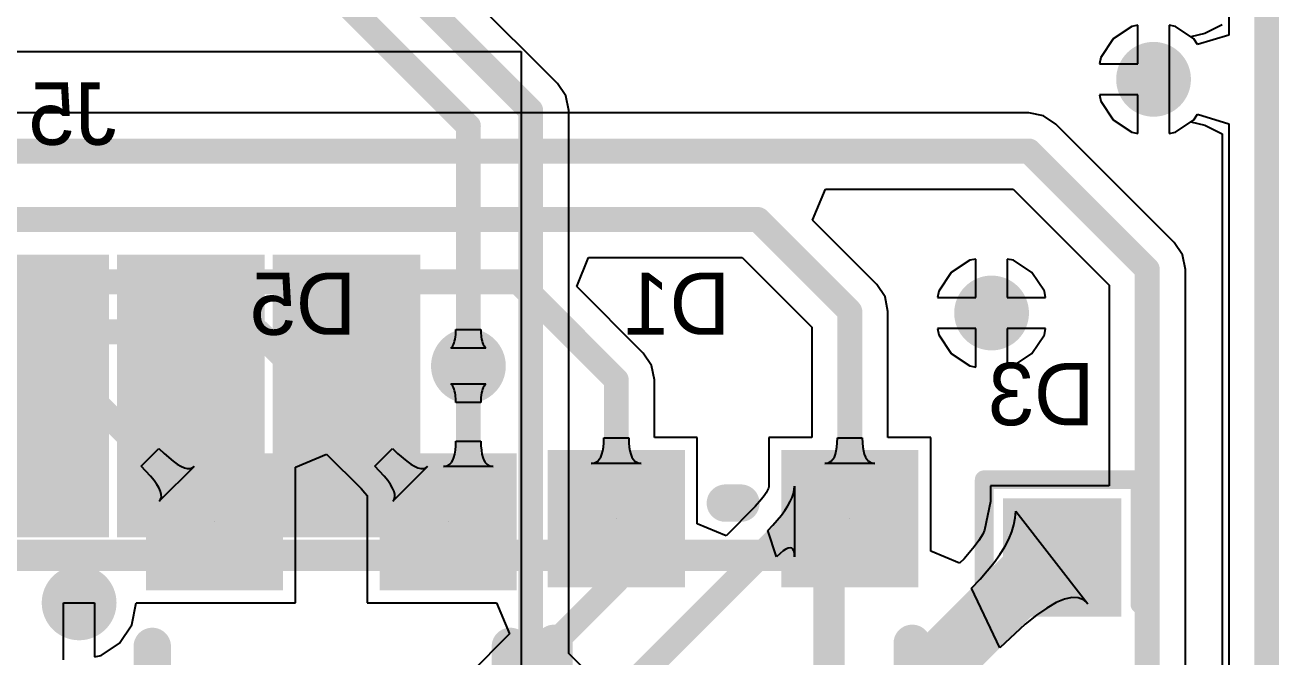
# Model space of a CAD drawing. Header units: millimetres. Extents: x -48 to 118, y -9 to 132.
# Drawn here: x 107.71 to 117.94, y 88.61 to 93.76 of the extents above; entities that cross this region are included whole.
import ezdxf

# ---------------------------------------------------------------- set-up
doc = ezdxf.new("R2010")
doc.units = ezdxf.units.MM
for name, color, linetype in [('BottomLayer', 5, 'Continuous'), ('BottomOverlay', 54, 'Continuous'), ('BottomPaste', 16, 'Continuous'), ('BottomSolder', 6, 'Continuous'), ('KeepOutLayer', 6, 'Continuous'), ('MultiLayer', 9, 'Continuous'), ('PadHoleLayer', 156, 'Continuous'), ('TopLayer', 1, 'Continuous'), ('TopOverlay', 2, 'Continuous'), ('TopPaste', 8, 'Continuous'), ('TopSolder', 216, 'Continuous'), ('ViaHoleLayer', 16, 'Continuous')]:
    doc.layers.add(name, color=color, linetype=linetype)

# ---------------------------------------------------------------- blocks, each defined once
blk = doc.blocks.new('U_SOT_23_3_B_45')
at = {"layer": 'BottomLayer'}
for points in [[(-0.4572, -0.4572), (0.4572, -0.4572), (-0.4572, 0.4572), (0.4572, 0.4572)], [(1.4478, -0.4572), (2.3622, -0.4572), (1.4478, 0.4572), (2.3622, 0.4572)], [(0.508, -2.667), (1.4224, -2.667), (0.508, -1.397), (1.4224, -1.397)]]:
    blk.add_solid(points, dxfattribs=at)
at = {"layer": 'BottomOverlay', "const_width": 0.3048}
for points in [[(0.889, 0.127), (1.016, 0.127)], [(-0.508, -2.159), (-0.508, -1.016)], [(2.413, -2.159), (2.413, -1.016)], [(-0.508, -2.159), (0, -2.159)], [(1.905, -2.159), (2.413, -2.159)]]:
    blk.add_lwpolyline(points, dxfattribs=at)
at = {"layer": 'BottomOverlay', "const_width": 0.1524}
for points in [[(0.8128, 0.127, 1), (0.9652, 0.127, 1)], [(0.9398, 0.127, 1), (1.0922, 0.127, 1)], [(-0.5842, -1.016, 1), (-0.4318, -1.016, 1)], [(2.3368, -1.016, 1), (2.4892, -1.016, 1)], [(-0.5842, -2.159, 1), (-0.4318, -2.159, 1)], [(-0.5842, -2.159, 1), (-0.4318, -2.159, 1)], [(-0.0762, -2.159, 1), (0.0762, -2.159, 1)], [(1.8288, -2.159, 1), (1.9812, -2.159, 1)], [(2.3368, -2.159, 1), (2.4892, -2.159, 1)], [(2.3368, -2.159, 1), (2.4892, -2.159, 1)]]:
    blk.add_lwpolyline(points, format="xyb", close=True, dxfattribs=at)
at = {"layer": 'BottomPaste'}
for points in [[(-0.4572, -0.4572), (0.4572, -0.4572), (-0.4572, 0.4572), (0.4572, 0.4572)], [(1.4478, -0.4572), (2.3622, -0.4572), (1.4478, 0.4572), (2.3622, 0.4572)], [(0.508, -2.667), (1.4224, -2.667), (0.508, -1.397), (1.4224, -1.397)]]:
    blk.add_solid(points, dxfattribs=at)
at = {"layer": 'BottomSolder'}
for points in [[(-0.5588, -0.5588), (0.5588, -0.5588), (-0.5588, 0.5588), (0.5588, 0.5588)], [(1.3462, -0.5588), (2.4638, -0.5588), (1.3462, 0.5588), (2.4638, 0.5588)], [(0.4064, -2.7686), (1.524, -2.7686), (0.4064, -1.2954), (1.524, -1.2954)]]:
    blk.add_solid(points, dxfattribs=at)
at = {"layer": 'PadHoleLayer'}
for points in [[(0, 0), (0, 0), (0, 0), (0, 0)], [(1.905, 0), (1.905, 0), (1.905, 0), (1.905, 0)], [(0.9652, -2.032), (0.9652, -2.032), (0.9652, -2.032), (0.9652, -2.032)]]:
    blk.add_lwpolyline(points, close=True, dxfattribs=at)
blk = doc.blocks.new('D_LED0603G_B_47')
at = {"layer": 'BottomLayer'}
for points in [[(-0.381, -0.381), (0.381, -0.381), (-0.381, 0.381), (0.381, 0.381)], [(1.143, -0.381), (1.905, -0.381), (1.143, 0.381), (1.905, 0.381)]]:
    blk.add_solid(points, dxfattribs=at)
at = {"layer": 'BottomOverlay', "const_width": 0.1524}
for points in [[(-0.635, -0.635), (-0.635, 0.635)], [(0.381, 0.635), (-0.635, 0.635)], [(2.286, 0.635), (1.016, 0.635)], [(2.032, -0.635), (2.032, 0.635)], [(2.286, -0.635), (2.286, 0.635)], [(0.381, -0.635), (-0.635, -0.635)], [(2.286, -0.635), (1.016, -0.635)]]:
    blk.add_lwpolyline(points, dxfattribs=at)
at = {"layer": 'BottomOverlay', "const_width": 0.0762}
for points in [[(-0.6731, 0.635, 1), (-0.5969, 0.635, 1)], [(-0.6731, 0.635, 1), (-0.5969, 0.635, 1)], [(0.3429, 0.635, 1), (0.4191, 0.635, 1)], [(0.9779, 0.635, 1), (1.0541, 0.635, 1)], [(1.9939, 0.635, 1), (2.0701, 0.635, 1)], [(2.2479, 0.635, 1), (2.3241, 0.635, 1)], [(2.2479, 0.635, 1), (2.3241, 0.635, 1)], [(-0.6731, -0.635, 1), (-0.5969, -0.635, 1)], [(-0.6731, -0.635, 1), (-0.5969, -0.635, 1)], [(0.3429, -0.635, 1), (0.4191, -0.635, 1)], [(0.9779, -0.635, 1), (1.0541, -0.635, 1)], [(1.9939, -0.635, 1), (2.0701, -0.635, 1)], [(2.2479, -0.635, 1), (2.3241, -0.635, 1)], [(2.2479, -0.635, 1), (2.3241, -0.635, 1)]]:
    blk.add_lwpolyline(points, format="xyb", close=True, dxfattribs=at)
at = {"layer": 'BottomPaste'}
for points in [[(-0.381, -0.381), (0.381, -0.381), (-0.381, 0.381), (0.381, 0.381)], [(1.143, -0.381), (1.905, -0.381), (1.143, 0.381), (1.905, 0.381)]]:
    blk.add_solid(points, dxfattribs=at)
at = {"layer": 'BottomSolder'}
for points in [[(-0.4826, -0.4826), (0.4826, -0.4826), (-0.4826, 0.4826), (0.4826, 0.4826)], [(1.0414, -0.4826), (2.0066, -0.4826), (1.0414, 0.4826), (2.0066, 0.4826)]]:
    blk.add_solid(points, dxfattribs=at)
blk = doc.blocks.new('U_SOT_23_3_B_49')
at = {"layer": 'BottomLayer'}
for points in [[(-0.4572, -0.4572), (0.4572, -0.4572), (-0.4572, 0.4572), (0.4572, 0.4572)], [(1.4478, -0.4572), (2.3622, -0.4572), (1.4478, 0.4572), (2.3622, 0.4572)], [(0.508, -2.667), (1.4224, -2.667), (0.508, -1.397), (1.4224, -1.397)]]:
    blk.add_solid(points, dxfattribs=at)
at = {"layer": 'BottomOverlay', "const_width": 0.3048}
for points in [[(0.889, 0.127), (1.016, 0.127)], [(-0.508, -2.159), (-0.508, -1.016)], [(2.413, -2.159), (2.413, -1.016)], [(-0.508, -2.159), (0, -2.159)], [(1.905, -2.159), (2.413, -2.159)]]:
    blk.add_lwpolyline(points, dxfattribs=at)
at = {"layer": 'BottomOverlay', "const_width": 0.1524}
for points in [[(0.8128, 0.127, 1), (0.9652, 0.127, 1)], [(0.9398, 0.127, 1), (1.0922, 0.127, 1)], [(-0.5842, -1.016, 1), (-0.4318, -1.016, 1)], [(2.3368, -1.016, 1), (2.4892, -1.016, 1)], [(-0.5842, -2.159, 1), (-0.4318, -2.159, 1)], [(-0.5842, -2.159, 1), (-0.4318, -2.159, 1)], [(-0.0762, -2.159, 1), (0.0762, -2.159, 1)], [(1.8288, -2.159, 1), (1.9812, -2.159, 1)], [(2.3368, -2.159, 1), (2.4892, -2.159, 1)], [(2.3368, -2.159, 1), (2.4892, -2.159, 1)]]:
    blk.add_lwpolyline(points, format="xyb", close=True, dxfattribs=at)
at = {"layer": 'BottomPaste'}
for points in [[(-0.4572, -0.4572), (0.4572, -0.4572), (-0.4572, 0.4572), (0.4572, 0.4572)], [(1.4478, -0.4572), (2.3622, -0.4572), (1.4478, 0.4572), (2.3622, 0.4572)], [(0.508, -2.667), (1.4224, -2.667), (0.508, -1.397), (1.4224, -1.397)]]:
    blk.add_solid(points, dxfattribs=at)
at = {"layer": 'BottomSolder'}
for points in [[(-0.5588, -0.5588), (0.5588, -0.5588), (-0.5588, 0.5588), (0.5588, 0.5588)], [(1.3462, -0.5588), (2.4638, -0.5588), (1.3462, 0.5588), (2.4638, 0.5588)], [(0.4064, -2.7686), (1.524, -2.7686), (0.4064, -1.2954), (1.524, -1.2954)]]:
    blk.add_solid(points, dxfattribs=at)
at = {"layer": 'PadHoleLayer'}
for points in [[(0, 0), (0, 0), (0, 0), (0, 0)], [(1.905, 0), (1.905, 0), (1.905, 0), (1.905, 0)], [(0.9652, -2.032), (0.9652, -2.032), (0.9652, -2.032), (0.9652, -2.032)]]:
    blk.add_lwpolyline(points, close=True, dxfattribs=at)
blk = doc.blocks.new('A33_CORE2_52')
at = {"layer": 'TopLayer'}
for points in [[(52.725, 6.885), (52.725, 8.985), (51.725, 6.885), (51.725, 8.985)], [(53.995, 6.885), (53.995, 8.985), (52.995, 6.885), (52.995, 8.985)], [(55.265, 6.885), (55.265, 8.985), (54.265, 6.885), (54.265, 8.985)]]:
    blk.add_solid(points, dxfattribs=at)
at = {"layer": 'TopOverlay', "const_width": 0.254}
for points in [[(3.84, 6.635), (58.7, 6.635)], [(58.7, -30.765), (58.7, 6.635)]]:
    blk.add_lwpolyline(points, dxfattribs=at)
at = {"layer": 'TopOverlay', "const_width": 0.127}
blk.add_lwpolyline([(58.636, 6.635, 1), (58.763, 6.635, 1)], format="xyb", close=True, dxfattribs=at)
blk.add_lwpolyline([(58.636, 6.635, 1), (58.763, 6.635, 1)], format="xyb", close=True, dxfattribs=at)
at = {"layer": 'TopPaste'}
for points in [[(52.725, 6.885), (52.725, 8.985), (51.725, 6.885), (51.725, 8.985)], [(53.995, 6.885), (53.995, 8.985), (52.995, 6.885), (52.995, 8.985)], [(55.265, 6.885), (55.265, 8.985), (54.265, 6.885), (54.265, 8.985)]]:
    blk.add_solid(points, dxfattribs=at)
at = {"layer": 'TopSolder'}
for points in [[(52.827, 6.783), (52.827, 9.087), (51.623, 6.783), (51.623, 9.087)], [(54.097, 6.783), (54.097, 9.087), (52.893, 6.783), (52.893, 9.087)], [(55.367, 6.783), (55.367, 9.087), (54.163, 6.783), (54.163, 9.087)]]:
    blk.add_solid(points, dxfattribs=at)

msp = doc.modelspace()

# ---------------------------------------------------------------- linework, layer by layer
at = {"layer": 'BottomLayer'}
for p, q in [((117.53, 95.585), (117.53, 93.681)), ((116.738, 93.75), (116.587, 93.649)), ((116.738, 93.75), (116.587, 93.649)), ((116.789, 93.76), (116.738, 93.75)), ((116.789, 93.76), (116.738, 93.75)), ((116.789, 93.447), (116.789, 93.76)), ((116.789, 93.447), (116.789, 93.76)), ((117.095, 93.75), (117.043, 93.76)), ((117.043, 93.76), (117.043, 93.32)), ((117.095, 93.75), (117.043, 93.76)), ((117.043, 93.76), (117.043, 93.32)), ((117.246, 93.649), (117.095, 93.75)), ((117.221, 93.666), (117.095, 93.75)), ((117.336, 93.694), (117.221, 93.666)), ((117.53, 93.681), (117.276, 93.604)), ((117.475, 93.763), (117.336, 93.694)), ((116.587, 93.649), (116.486, 93.498)), ((116.587, 93.649), (116.486, 93.498)), ((117.276, 93.604), (117.246, 93.649)), ((116.486, 93.498), (116.475, 93.447)), ((116.486, 93.498), (116.475, 93.447)), ((116.475, 93.447), (116.789, 93.447)), ((116.475, 93.447), (116.789, 93.447)), ((117.043, 93.32), (117.043, 92.879)), ((117.043, 93.32), (117.043, 92.879)), ((116.789, 93.193), (116.475, 93.193)), ((116.475, 93.193), (116.486, 93.141)), ((116.789, 93.193), (116.475, 93.193)), ((116.475, 93.193), (116.486, 93.141)), ((116.789, 92.879), (116.789, 93.193)), ((116.789, 92.879), (116.789, 93.193)), ((116.486, 93.141), (116.587, 92.99)), ((116.486, 93.141), (116.587, 92.99)), ((115.9, 93.046), (106.453, 93.046)), ((115.9, 93.046), (106.453, 93.046)), ((116.019, 93.023), (115.9, 93.046)), ((116.019, 93.023), (115.9, 93.046)), ((116.12, 92.955), (116.019, 93.023)), ((116.12, 92.955), (116.019, 93.023)), ((116.587, 92.99), (116.738, 92.889)), ((116.587, 92.99), (116.738, 92.889)), ((117.095, 92.889), (117.246, 92.99)), ((117.095, 92.889), (117.221, 92.973)), ((117.221, 92.973), (117.336, 92.945)), ((117.246, 92.99), (117.276, 93.035)), ((117.276, 93.035), (117.53, 92.958)), ((117.53, 92.958), (117.53, 83.188)), ((117.085, 91.99), (116.12, 92.955)), ((117.085, 91.99), (116.12, 92.955)), ((116.738, 92.889), (116.789, 92.879)), ((116.738, 92.889), (116.789, 92.879)), ((117.043, 92.879), (117.095, 92.889)), ((117.043, 92.879), (117.095, 92.889)), ((117.336, 92.945), (117.475, 92.876)), ((117.475, 92.876), (117.475, 83.253)), ((114.136, 92.171), (114.241, 92.425)), ((114.136, 92.171), (114.241, 92.425)), ((114.241, 92.425), (115.771, 92.425)), ((114.241, 92.425), (115.771, 92.425)), ((115.771, 92.425), (116.555, 91.641)), ((115.771, 92.425), (116.555, 91.641)), ((114.659, 91.647), (114.136, 92.171)), ((114.659, 91.647), (114.136, 92.171)), ((117.153, 91.889), (117.085, 91.99)), ((117.153, 91.889), (117.085, 91.99)), ((112.212, 91.631), (112.309, 91.866)), ((112.212, 91.631), (112.309, 91.866)), ((112.309, 91.866), (113.562, 91.866)), ((112.309, 91.866), (113.562, 91.866)), ((113.562, 91.866), (114.129, 91.299)), ((113.562, 91.866), (114.129, 91.299)), ((115.417, 91.845), (115.266, 91.744)), ((115.417, 91.845), (115.266, 91.744)), ((115.468, 91.855), (115.417, 91.845)), ((115.468, 91.855), (115.417, 91.845)), ((115.468, 91.542), (115.468, 91.855)), ((115.468, 91.542), (115.468, 91.855)), ((115.774, 91.845), (115.722, 91.855)), ((115.722, 91.855), (115.722, 91.542)), ((115.774, 91.845), (115.722, 91.855)), ((115.722, 91.855), (115.722, 91.542)), ((115.925, 91.744), (115.774, 91.845)), ((115.925, 91.744), (115.774, 91.845)), ((117.176, 91.77), (117.153, 91.889)), ((117.176, 91.77), (117.153, 91.889)), ((115.266, 91.744), (115.165, 91.593)), ((115.266, 91.744), (115.165, 91.593)), ((116.026, 91.593), (115.925, 91.744)), ((116.026, 91.593), (115.925, 91.744)), ((117.176, 84.734), (117.176, 91.77)), ((117.176, 84.734), (117.176, 91.77)), ((112.754, 91.088), (112.212, 91.631)), ((112.754, 91.088), (112.212, 91.631)), ((114.727, 91.546), (114.659, 91.647)), ((114.727, 91.546), (114.659, 91.647)), ((116.555, 91.641), (116.555, 90.005)), ((116.555, 91.641), (116.555, 90.005)), ((114.75, 91.427), (114.727, 91.546)), ((114.75, 91.427), (114.727, 91.546)), ((115.165, 91.593), (115.155, 91.542)), ((115.165, 91.593), (115.155, 91.542)), ((115.155, 91.542), (115.468, 91.542)), ((115.155, 91.542), (115.468, 91.542)), ((115.722, 91.542), (116.036, 91.542)), ((115.722, 91.542), (116.036, 91.542)), ((116.036, 91.542), (116.026, 91.593)), ((116.036, 91.542), (116.026, 91.593)), ((114.75, 90.399), (114.75, 91.427)), ((114.75, 90.399), (114.75, 91.427)), ((114.129, 91.299), (114.129, 90.399)), ((114.129, 91.299), (114.129, 90.399)), ((115.468, 91.288), (115.155, 91.288)), ((115.155, 91.288), (115.165, 91.236)), ((115.468, 91.288), (115.155, 91.288)), ((115.155, 91.288), (115.165, 91.236)), ((115.165, 91.236), (115.266, 91.085)), ((115.165, 91.236), (115.266, 91.085)), ((115.468, 90.974), (115.468, 91.288)), ((115.468, 90.974), (115.468, 91.288)), ((116.036, 91.288), (115.722, 91.288)), ((115.722, 91.288), (115.722, 90.974)), ((116.036, 91.288), (115.722, 91.288)), ((115.722, 91.288), (115.722, 90.974)), ((115.925, 91.085), (116.026, 91.236)), ((115.925, 91.085), (116.026, 91.236)), ((116.026, 91.236), (116.036, 91.288)), ((116.026, 91.236), (116.036, 91.288)), ((112.822, 90.988), (112.754, 91.088)), ((112.822, 90.988), (112.754, 91.088)), ((115.266, 91.085), (115.417, 90.984)), ((115.266, 91.085), (115.417, 90.984)), ((115.774, 90.984), (115.925, 91.085)), ((115.774, 90.984), (115.925, 91.085)), ((112.845, 90.869), (112.822, 90.988)), ((112.845, 90.869), (112.822, 90.988)), ((115.417, 90.984), (115.468, 90.974)), ((115.417, 90.984), (115.468, 90.974)), ((115.722, 90.974), (115.774, 90.984)), ((115.722, 90.974), (115.774, 90.984)), ((111.194, 90.829), (111.186, 90.838)), ((111.186, 90.838), (111.47, 90.838)), ((111.201, 90.819), (111.194, 90.829)), ((111.207, 90.807), (111.201, 90.819)), ((111.456, 90.819), (111.45, 90.807)), ((111.463, 90.829), (111.456, 90.819)), ((111.47, 90.838), (111.463, 90.829)), ((112.845, 90.399), (112.845, 90.869)), ((112.845, 90.399), (112.845, 90.869)), ((111.212, 90.794), (111.207, 90.807)), ((111.216, 90.78), (111.212, 90.794)), ((111.22, 90.764), (111.216, 90.78)), ((111.223, 90.746), (111.22, 90.764)), ((111.226, 90.707), (111.223, 90.746)), ((111.431, 90.727), (111.43, 90.685)), ((111.433, 90.746), (111.431, 90.727)), ((111.436, 90.764), (111.433, 90.746)), ((111.44, 90.78), (111.436, 90.764)), ((111.444, 90.794), (111.44, 90.78)), ((111.45, 90.807), (111.444, 90.794)), ((111.227, 90.685), (111.226, 90.707)), ((111.43, 90.685), (111.227, 90.685)), ((108.66, 90.167), (108.804, 90.311)), ((108.804, 90.311), (108.846, 90.27)), ((110.565, 90.167), (110.709, 90.311)), ((110.709, 90.311), (110.751, 90.27)), ((111.223, 90.296), (111.226, 90.331)), ((111.226, 90.331), (111.227, 90.37)), ((111.227, 90.37), (111.43, 90.37)), ((111.43, 90.37), (111.431, 90.331)), ((111.431, 90.331), (111.434, 90.296)), ((112.424, 90.29), (112.429, 90.321)), ((112.429, 90.321), (112.432, 90.356)), ((112.432, 90.356), (112.433, 90.396)), ((112.433, 90.396), (112.636, 90.396)), ((112.636, 90.396), (112.637, 90.356)), ((112.637, 90.356), (112.64, 90.321)), ((112.64, 90.321), (112.645, 90.29)), ((113.195, 90.399), (112.845, 90.399)), ((113.195, 90.399), (112.845, 90.399)), ((113.195, 89.696), (113.195, 90.399)), ((113.195, 89.696), (113.195, 90.399)), ((114.129, 90.399), (113.779, 90.399)), ((113.779, 90.399), (113.779, 89.997)), ((114.129, 90.399), (113.779, 90.399)), ((113.779, 90.399), (113.779, 89.997)), ((114.329, 90.29), (114.334, 90.321)), ((114.334, 90.321), (114.337, 90.356)), ((114.337, 90.356), (114.338, 90.396)), ((114.338, 90.396), (114.541, 90.396)), ((114.541, 90.396), (114.542, 90.356)), ((114.542, 90.356), (114.545, 90.321)), ((114.545, 90.321), (114.55, 90.29)), ((115.1, 90.399), (114.75, 90.399)), ((115.1, 90.399), (114.75, 90.399)), ((115.1, 89.472), (115.1, 90.399)), ((115.1, 89.472), (115.1, 90.399)), ((108.846, 90.27), (108.921, 90.206)), ((108.921, 90.206), (108.954, 90.183)), ((109.918, 90.159), (110.172, 90.264)), ((109.918, 90.159), (110.172, 90.264)), ((110.172, 90.264), (110.454, 89.983)), ((110.172, 90.264), (110.454, 89.983)), ((110.751, 90.27), (110.826, 90.206)), ((110.826, 90.206), (110.859, 90.183)), ((111.177, 90.183), (111.19, 90.197)), ((111.19, 90.197), (111.201, 90.216)), ((111.201, 90.216), (111.21, 90.238)), ((111.21, 90.238), (111.217, 90.265)), ((111.217, 90.265), (111.223, 90.296)), ((111.434, 90.296), (111.439, 90.265)), ((111.439, 90.265), (111.446, 90.238)), ((111.446, 90.238), (111.455, 90.216)), ((111.455, 90.216), (111.466, 90.197)), ((111.466, 90.197), (111.48, 90.183)), ((112.351, 90.191), (112.368, 90.198)), ((112.368, 90.198), (112.383, 90.208)), ((112.383, 90.208), (112.396, 90.222)), ((112.396, 90.222), (112.408, 90.241)), ((112.408, 90.241), (112.417, 90.264)), ((112.417, 90.264), (112.424, 90.29)), ((112.645, 90.29), (112.652, 90.264)), ((112.652, 90.264), (112.662, 90.241)), ((112.662, 90.241), (112.673, 90.222)), ((112.673, 90.222), (112.686, 90.208)), ((112.686, 90.208), (112.701, 90.198)), ((112.701, 90.198), (112.718, 90.191)), ((114.256, 90.191), (114.273, 90.198)), ((114.273, 90.198), (114.288, 90.208)), ((114.288, 90.208), (114.301, 90.222)), ((114.301, 90.222), (114.313, 90.241)), ((114.313, 90.241), (114.322, 90.264)), ((114.322, 90.264), (114.329, 90.29)), ((114.55, 90.29), (114.557, 90.264)), ((114.557, 90.264), (114.567, 90.241)), ((114.567, 90.241), (114.578, 90.222)), ((114.578, 90.222), (114.591, 90.208)), ((114.591, 90.208), (114.606, 90.198)), ((114.606, 90.198), (114.623, 90.191)), ((108.736, 90.086), (108.66, 90.167)), ((109.091, 90.164), (108.807, 89.88)), ((108.954, 90.183), (108.984, 90.166)), ((108.984, 90.166), (109.012, 90.154)), ((109.012, 90.154), (109.036, 90.148)), ((109.036, 90.148), (109.057, 90.147)), ((109.057, 90.147), (109.076, 90.153)), ((109.076, 90.153), (109.091, 90.164)), ((109.918, 89.053), (109.918, 90.159)), ((109.918, 89.053), (109.918, 90.159)), ((110.641, 90.086), (110.565, 90.167)), ((110.996, 90.164), (110.712, 89.88)), ((110.859, 90.183), (110.889, 90.166)), ((110.889, 90.166), (110.917, 90.154)), ((110.917, 90.154), (110.941, 90.148)), ((110.941, 90.148), (110.962, 90.147)), ((110.962, 90.147), (110.981, 90.153)), ((110.981, 90.153), (110.996, 90.164)), ((111.125, 90.164), (111.144, 90.166)), ((111.531, 90.164), (111.125, 90.164)), ((111.144, 90.166), (111.162, 90.172)), ((111.162, 90.172), (111.177, 90.183)), ((111.48, 90.183), (111.495, 90.172)), ((111.495, 90.172), (111.512, 90.166)), ((111.512, 90.166), (111.531, 90.164)), ((112.331, 90.189), (112.351, 90.191)), ((112.738, 90.189), (112.331, 90.189)), ((112.718, 90.191), (112.738, 90.189)), ((114.236, 90.189), (114.256, 90.191)), ((114.643, 90.189), (114.236, 90.189)), ((114.623, 90.191), (114.643, 90.189)), ((108.765, 90.05), (108.736, 90.086)), ((108.788, 90.017), (108.765, 90.05)), ((108.805, 89.987), (108.788, 90.017)), ((110.67, 90.05), (110.641, 90.086)), ((110.693, 90.017), (110.67, 90.05)), ((110.71, 89.987), (110.693, 90.017)), ((113.779, 89.997), (113.776, 89.988)), ((113.779, 89.997), (113.776, 89.988)), ((113.986, 89.974), (113.988, 90.003)), ((113.988, 90.003), (113.988, 89.428)), ((115.806, 90.005), (115.586, 90.005)), ((115.586, 90.005), (115.586, 89.879)), ((115.806, 90.005), (115.586, 90.005)), ((115.586, 90.005), (115.586, 89.879)), ((115.808, 90.005), (115.806, 90.005)), ((115.808, 90.005), (115.806, 90.005)), ((115.84, 90.005), (115.808, 90.005)), ((115.84, 90.005), (115.808, 90.005)), ((116.555, 90.005), (115.84, 90.005)), ((116.555, 90.005), (115.84, 90.005)), ((108.817, 89.959), (108.805, 89.987)), ((108.807, 89.88), (108.818, 89.895)), ((108.823, 89.935), (108.817, 89.959)), ((108.818, 89.895), (108.824, 89.914)), ((108.824, 89.914), (108.823, 89.935)), ((110.454, 89.983), (110.484, 89.95)), ((110.454, 89.983), (110.484, 89.95)), ((110.484, 89.95), (110.503, 89.927)), ((110.484, 89.95), (110.503, 89.927)), ((110.503, 89.927), (110.503, 89.053)), ((110.503, 89.927), (110.503, 89.053)), ((110.722, 89.959), (110.71, 89.987)), ((110.712, 89.88), (110.723, 89.895)), ((110.728, 89.935), (110.722, 89.959)), ((110.723, 89.895), (110.729, 89.914)), ((110.729, 89.914), (110.728, 89.935)), ((113.72, 89.897), (113.668, 89.838)), ((113.72, 89.897), (113.668, 89.838)), ((113.74, 89.924), (113.72, 89.897)), ((113.74, 89.924), (113.72, 89.897)), ((113.757, 89.95), (113.74, 89.924)), ((113.757, 89.95), (113.74, 89.924)), ((113.769, 89.971), (113.757, 89.95)), ((113.769, 89.971), (113.757, 89.95)), ((113.776, 89.988), (113.769, 89.971)), ((113.776, 89.988), (113.769, 89.971)), ((113.954, 89.878), (113.969, 89.911)), ((113.969, 89.911), (113.98, 89.943)), ((113.98, 89.943), (113.986, 89.974)), ((113.668, 89.838), (113.43, 89.599)), ((113.668, 89.838), (113.43, 89.599)), ((113.881, 89.768), (113.91, 89.806)), ((113.91, 89.806), (113.934, 89.842)), ((113.934, 89.842), (113.954, 89.878)), ((115.586, 89.878), (115.539, 89.644)), ((115.586, 89.878), (115.539, 89.644)), ((115.586, 89.879), (115.586, 89.879)), ((115.586, 89.879), (115.586, 89.878)), ((115.586, 89.879), (115.586, 89.879)), ((115.586, 89.879), (115.586, 89.878)), ((115.789, 89.744), (115.792, 89.799)), ((115.792, 89.799), (116.38, 89.043)), ((113.43, 89.599), (113.195, 89.696)), ((113.43, 89.599), (113.195, 89.696)), ((113.77, 89.643), (113.811, 89.686)), ((113.811, 89.686), (113.881, 89.768)), ((115.76, 89.631), (115.778, 89.688)), ((115.778, 89.688), (115.789, 89.744)), ((113.842, 89.428), (113.77, 89.643)), ((115.523, 89.612), (115.491, 89.561)), ((115.523, 89.612), (115.491, 89.561)), ((115.539, 89.644), (115.523, 89.612)), ((115.539, 89.644), (115.523, 89.612)), ((115.735, 89.571), (115.76, 89.631)), ((113.917, 89.489), (113.895, 89.475)), ((113.936, 89.498), (113.917, 89.489)), ((113.952, 89.501), (113.936, 89.498)), ((113.965, 89.498), (113.952, 89.501)), ((113.975, 89.489), (113.965, 89.498)), ((113.983, 89.475), (113.975, 89.489)), ((115.453, 89.508), (115.372, 89.412)), ((115.453, 89.508), (115.372, 89.412)), ((115.491, 89.561), (115.453, 89.508)), ((115.491, 89.561), (115.453, 89.508)), ((115.663, 89.446), (115.703, 89.509)), ((115.703, 89.509), (115.735, 89.571)), ((113.87, 89.454), (113.842, 89.428)), ((113.895, 89.475), (113.87, 89.454)), ((113.987, 89.454), (113.983, 89.475)), ((113.988, 89.428), (113.987, 89.454)), ((115.335, 89.375), (115.1, 89.472)), ((115.335, 89.375), (115.1, 89.472)), ((115.372, 89.412), (115.335, 89.375)), ((115.372, 89.412), (115.335, 89.375)), ((115.502, 89.244), (115.616, 89.38)), ((115.616, 89.38), (115.663, 89.446)), ((115.433, 89.173), (115.502, 89.244)), ((115.662, 88.684), (115.433, 89.173)), ((116.19, 89.082), (116.122, 89.054)), ((116.25, 89.095), (116.19, 89.082)), ((116.301, 89.093), (116.25, 89.095)), ((116.345, 89.076), (116.301, 89.093)), ((116.38, 89.043), (116.345, 89.076)), ((108.026, 88.587), (108.026, 89.052)), ((108.026, 89.052), (108.28, 89.052)), ((108.026, 88.587), (108.026, 89.052)), ((108.026, 89.052), (108.28, 89.052)), ((108.28, 89.052), (108.28, 88.612)), ((108.28, 89.052), (108.28, 88.612)), ((108.584, 88.874), (108.619, 89.052)), ((108.584, 88.874), (108.619, 89.052)), ((108.619, 89.052), (108.619, 89.053)), ((108.619, 89.053), (109.918, 89.053)), ((108.619, 89.052), (108.619, 89.053)), ((108.619, 89.053), (109.918, 89.053)), ((110.503, 89.053), (111.558, 89.053)), ((110.503, 89.053), (111.558, 89.053)), ((111.558, 89.053), (111.663, 88.799)), ((111.558, 89.053), (111.663, 88.799)), ((116.046, 89.01), (115.962, 88.952)), ((116.122, 89.054), (116.046, 89.01)), ((108.483, 88.723), (108.584, 88.874)), ((108.483, 88.723), (108.584, 88.874)), ((115.87, 88.877), (115.662, 88.684)), ((115.962, 88.952), (115.87, 88.877)), ((111.663, 88.799), (111.337, 88.472)), ((111.663, 88.799), (111.337, 88.472)), ((108.332, 88.622), (108.483, 88.723)), ((108.332, 88.622), (108.483, 88.723)), ((108.28, 88.612), (108.332, 88.622)), ((108.28, 88.612), (108.332, 88.622))]:
    msp.add_line(p, q, dxfattribs=at)
for points, const_width in [([(116.815, 93.32, 1), (117.018, 93.32, 1)], 0.203), ([(115.849, 92.735, 1), (115.951, 92.735, 1)], 0.102), ([(115.849, 92.735, 1), (115.951, 92.735, 1)], 0.102), ([(113.64, 92.177, 1), (113.741, 92.177, 1)], 0.102), ([(113.64, 92.177, 1), (113.741, 92.177, 1)], 0.102), ([(116.815, 91.77, 1), (116.916, 91.77, 1)], 0.102), ([(116.815, 91.77, 1), (116.916, 91.77, 1)], 0.102), ([(111.684, 91.669, 1), (111.785, 91.669, 1)], 0.102), ([(111.684, 91.669, 1), (111.785, 91.669, 1)], 0.102), ([(114.389, 91.427, 1), (114.49, 91.427, 1)], 0.102), ([(114.389, 91.427, 1), (114.49, 91.427, 1)], 0.102), ([(115.494, 91.415, 1), (115.697, 91.415, 1)], 0.203), ([(109.563, 91.262, 1), (109.665, 91.262, 1)], 0.102), ([(109.563, 91.262, 1), (109.665, 91.262, 1)], 0.102), ([(111.227, 90.983, 1), (111.43, 90.983, 1)], 0.203), ([(111.277, 90.983, 1), (111.379, 90.983, 1)], 0.102), ([(108.09, 90.83, 1), (108.191, 90.83, 1)], 0.102), ([(108.09, 90.83, 1), (108.191, 90.83, 1)], 0.102), ([(112.484, 90.869, 1), (112.585, 90.869, 1)], 0.102), ([(112.484, 90.869, 1), (112.585, 90.869, 1)], 0.102), ([(111.277, 89.878, 1), (111.379, 89.878, 1)], 0.102), ([(111.277, 89.878, 1), (111.379, 89.878, 1)], 0.102), ([(109.207, 89.713, 1), (109.309, 89.713, 1)], 0.102), ([(111.112, 89.713, 1), (111.214, 89.713, 1)], 0.102), ([(111.112, 89.713, 1), (111.214, 89.713, 1)], 0.102), ([(112.484, 89.738, 1), (112.585, 89.738, 1)], 0.102), ([(112.484, 89.738, 1), (112.585, 89.738, 1)], 0.102), ([(113.958, 89.738, 1), (114.059, 89.738, 1)], 0.102), ([(113.958, 89.738, 1), (114.059, 89.738, 1)], 0.102), ([(114.389, 89.738, 1), (114.49, 89.738, 1)], 0.102), ([(114.389, 89.738, 1), (114.49, 89.738, 1)], 0.102), ([(115.913, 89.421, 1), (116.167, 89.421, 1)], 0.254), ([(115.913, 89.421, 1), (116.167, 89.421, 1)], 0.254), ([(116.043, 89.421, 1), (116.297, 89.421, 1)], 0.254), ([(112.484, 89.23, 1), (112.585, 89.23, 1)], 0.102), ([(112.484, 89.23, 1), (112.585, 89.23, 1)], 0.102), ([(108.052, 89.052, 1), (108.255, 89.052, 1)], 0.203)]:
    msp.add_lwpolyline(points, format="xyb", close=True, dxfattribs=dict(at, const_width=const_width))
for points, const_width in [([(103.835, 92.735), (115.9, 92.735)], 0.203), ([(115.9, 92.735), (116.865, 91.77)], 0.203), ([(102.641, 92.177), (113.69, 92.177)], 0.203), ([(113.69, 92.177), (114.44, 91.427)], 0.203), ([(116.865, 84.734), (116.865, 91.77)], 0.203), ([(102.21, 91.669), (111.735, 91.669)], 0.203), ([(111.735, 91.669), (112.535, 90.869)], 0.203), ([(114.44, 89.738), (114.44, 91.427)], 0.203), ([(96.012, 91.262), (109.614, 91.262)], 0.203), ([(109.614, 91.262), (111.163, 89.713)], 0.203), ([(111.328, 89.878), (111.328, 90.983)], 0.203), ([(96.545, 90.83), (108.141, 90.83)], 0.203), ([(108.141, 90.83), (109.258, 89.713)], 0.203), ([(112.535, 89.738), (112.535, 90.869)], 0.203), ([(111.163, 89.713), (111.328, 89.878)], 0.203), ([(112.217, 87.947), (114.009, 89.738)], 0.203), ([(112.535, 89.23), (112.535, 89.738)], 0.203), ([(114.009, 89.738), (114.44, 89.738)], 0.203), ([(114.326, 87.706), (116.04, 89.421)], 0.508), ([(116.04, 89.421), (116.17, 89.421)], 0.508), ([(111.557, 88.253), (112.535, 89.23)], 0.203)]:
    msp.add_lwpolyline(points, dxfattribs=dict(at, const_width=const_width))
at = {"layer": 'BottomSolder', "const_width": 0.305}
for points in [[(116.764, 93.32, 1), (117.069, 93.32, 1)], [(115.443, 91.415, 1), (115.748, 91.415, 1)], [(111.176, 90.983, 1), (111.481, 90.983, 1)], [(108.001, 89.052, 1), (108.306, 89.052, 1)]]:
    msp.add_lwpolyline(points, format="xyb", close=True, dxfattribs=at)
at = {"layer": 'KeepOutLayer', "const_width": 0.2}
msp.add_lwpolyline([(117.839, 45.085), (117.839, 98.806)], dxfattribs=at)
at = {"layer": 'MultiLayer', "const_width": 0.203}
for points in [[(116.815, 93.32, 1), (117.018, 93.32, 1)], [(115.494, 91.415, 1), (115.697, 91.415, 1)], [(111.227, 90.983, 1), (111.43, 90.983, 1)], [(108.052, 89.052, 1), (108.255, 89.052, 1)]]:
    msp.add_lwpolyline(points, format="xyb", close=True, dxfattribs=at)
at = {"layer": 'TopLayer'}
for p, q in [((117.53, 95.585), (117.53, 93.681)), ((112.056, 93.285), (110.354, 94.987)), ((116.738, 93.75), (116.587, 93.649)), ((116.789, 93.76), (116.738, 93.75)), ((116.789, 93.447), (116.789, 93.76)), ((117.095, 93.75), (117.043, 93.76)), ((117.043, 93.76), (117.043, 93.32)), ((117.246, 93.649), (117.095, 93.75)), ((117.53, 93.681), (117.276, 93.604)), ((116.587, 93.649), (116.486, 93.498)), ((117.276, 93.604), (117.246, 93.649)), ((100.66, 93.548), (111.76, 93.548)), ((111.76, 93.548), (111.76, 87.02)), ((116.486, 93.498), (116.475, 93.447)), ((116.475, 93.447), (116.789, 93.447)), ((112.123, 93.185), (112.056, 93.285)), ((117.043, 93.32), (117.043, 92.879)), ((112.147, 93.066), (112.123, 93.185)), ((116.789, 93.193), (116.475, 93.193)), ((116.475, 93.193), (116.486, 93.141)), ((116.789, 92.879), (116.789, 93.193)), ((112.147, 88.638), (112.147, 93.066)), ((116.486, 93.141), (116.587, 92.99)), ((116.587, 92.99), (116.738, 92.889)), ((117.095, 92.889), (117.246, 92.99)), ((117.246, 92.99), (117.276, 93.035)), ((117.276, 93.035), (117.53, 92.958)), ((117.53, 92.958), (117.53, 83.188)), ((116.738, 92.889), (116.789, 92.879)), ((117.043, 92.879), (117.095, 92.889)), ((115.417, 91.845), (115.266, 91.744)), ((115.468, 91.855), (115.417, 91.845)), ((115.468, 91.542), (115.468, 91.855)), ((115.774, 91.845), (115.722, 91.855)), ((115.722, 91.855), (115.722, 91.542)), ((115.925, 91.744), (115.774, 91.845)), ((115.266, 91.744), (115.165, 91.593)), ((116.026, 91.593), (115.925, 91.744)), ((115.165, 91.593), (115.155, 91.542)), ((115.155, 91.542), (115.468, 91.542)), ((115.722, 91.542), (116.036, 91.542)), ((116.036, 91.542), (116.026, 91.593)), ((111.22, 91.202), (111.223, 91.22)), ((111.223, 91.22), (111.225, 91.238)), ((111.225, 91.238), (111.227, 91.281)), ((111.227, 91.281), (111.43, 91.281)), ((111.43, 91.281), (111.43, 91.259)), ((111.43, 91.259), (111.433, 91.22)), ((111.433, 91.22), (111.436, 91.202)), ((115.468, 91.288), (115.155, 91.288)), ((115.155, 91.288), (115.165, 91.236)), ((115.165, 91.236), (115.266, 91.085)), ((115.468, 90.974), (115.468, 91.288)), ((116.036, 91.288), (115.722, 91.288)), ((115.722, 91.288), (115.722, 90.974)), ((115.925, 91.085), (116.026, 91.236)), ((116.026, 91.236), (116.036, 91.288)), ((111.186, 91.128), (111.194, 91.137)), ((111.47, 91.128), (111.186, 91.128)), ((111.194, 91.137), (111.201, 91.147)), ((111.201, 91.147), (111.207, 91.158)), ((111.207, 91.158), (111.212, 91.171)), ((111.212, 91.171), (111.216, 91.186)), ((111.216, 91.186), (111.22, 91.202)), ((111.436, 91.202), (111.44, 91.186)), ((111.44, 91.186), (111.444, 91.171)), ((111.444, 91.171), (111.45, 91.158)), ((111.45, 91.158), (111.456, 91.147)), ((111.456, 91.147), (111.463, 91.137)), ((111.463, 91.137), (111.47, 91.128)), ((115.266, 91.085), (115.417, 90.984)), ((115.774, 90.984), (115.925, 91.085)), ((115.417, 90.984), (115.468, 90.974)), ((115.722, 90.974), (115.774, 90.984)), ((114.075, 86.71), (112.147, 88.638))]:
    msp.add_line(p, q, dxfattribs=at)
at = {"layer": 'TopLayer', "const_width": 0.203}
for points in [[(110.134, 94.767), (111.836, 93.066)], [(110.338, 93.929), (111.328, 92.939)], [(111.836, 88.51), (111.836, 93.066)], [(111.328, 90.983), (111.328, 92.939)]]:
    msp.add_lwpolyline(points, dxfattribs=at)
at = {"layer": 'TopLayer'}
for points, const_width in [([(116.815, 93.32, 1), (117.018, 93.32, 1)], 0.203), ([(111.785, 93.066, 1), (111.887, 93.066, 1)], 0.102), ([(111.785, 93.066, 1), (111.887, 93.066, 1)], 0.102), ([(111.277, 92.939, 1), (111.379, 92.939, 1)], 0.102), ([(111.277, 92.939, 1), (111.379, 92.939, 1)], 0.102), ([(115.494, 91.415, 1), (115.697, 91.415, 1)], 0.203), ([(111.227, 90.983, 1), (111.43, 90.983, 1)], 0.203), ([(111.277, 90.983, 1), (111.379, 90.983, 1)], 0.102), ([(108.052, 89.052, 1), (108.255, 89.052, 1)], 0.203)]:
    msp.add_lwpolyline(points, format="xyb", close=True, dxfattribs=dict(at, const_width=const_width))
at = {"layer": 'TopSolder', "const_width": 0.305}
for points in [[(116.764, 93.32, 1), (117.069, 93.32, 1)], [(115.443, 91.415, 1), (115.748, 91.415, 1)], [(111.176, 90.983, 1), (111.481, 90.983, 1)], [(108.001, 89.052, 1), (108.306, 89.052, 1)]]:
    msp.add_lwpolyline(points, format="xyb", close=True, dxfattribs=at)
at = {"layer": 'ViaHoleLayer', "const_width": 0.102}
for points in [[(116.865, 93.32, 1), (116.967, 93.32, 1)], [(115.545, 91.415, 1), (115.646, 91.415, 1)], [(111.277, 90.983, 1), (111.379, 90.983, 1)], [(108.102, 89.052, 1), (108.204, 89.052, 1)]]:
    msp.add_lwpolyline(points, format="xyb", close=True, dxfattribs=at)

# ---------------------------------------------------------------- block references
for name, p in [('A33_CORE2_52', (55.57, 82.804)), ('U_SOT_23_3_B_49', (109.258, 89.713)), ('U_SOT_23_3_B_45', (112.535, 89.738))]:
    msp.add_blockref(name, p)
at = {"rotation": 270}
msp.add_blockref('D_LED0603G_B_47', (116.17, 89.421), dxfattribs=at)

# ---------------------------------------------------------------- texts
at = {"layer": 'BottomOverlay', "text_generation_flag": 2}
for s, p in [('J5', (108.458, 92.786)), ('D5', (110.414, 91.237)), ('D1', (113.462, 91.237)), ('D3', (116.434, 90.5))]:
    msp.add_text(s, height=0.508, dxfattribs=at).set_placement(p)

doc.saveas('drawing.dxf')
